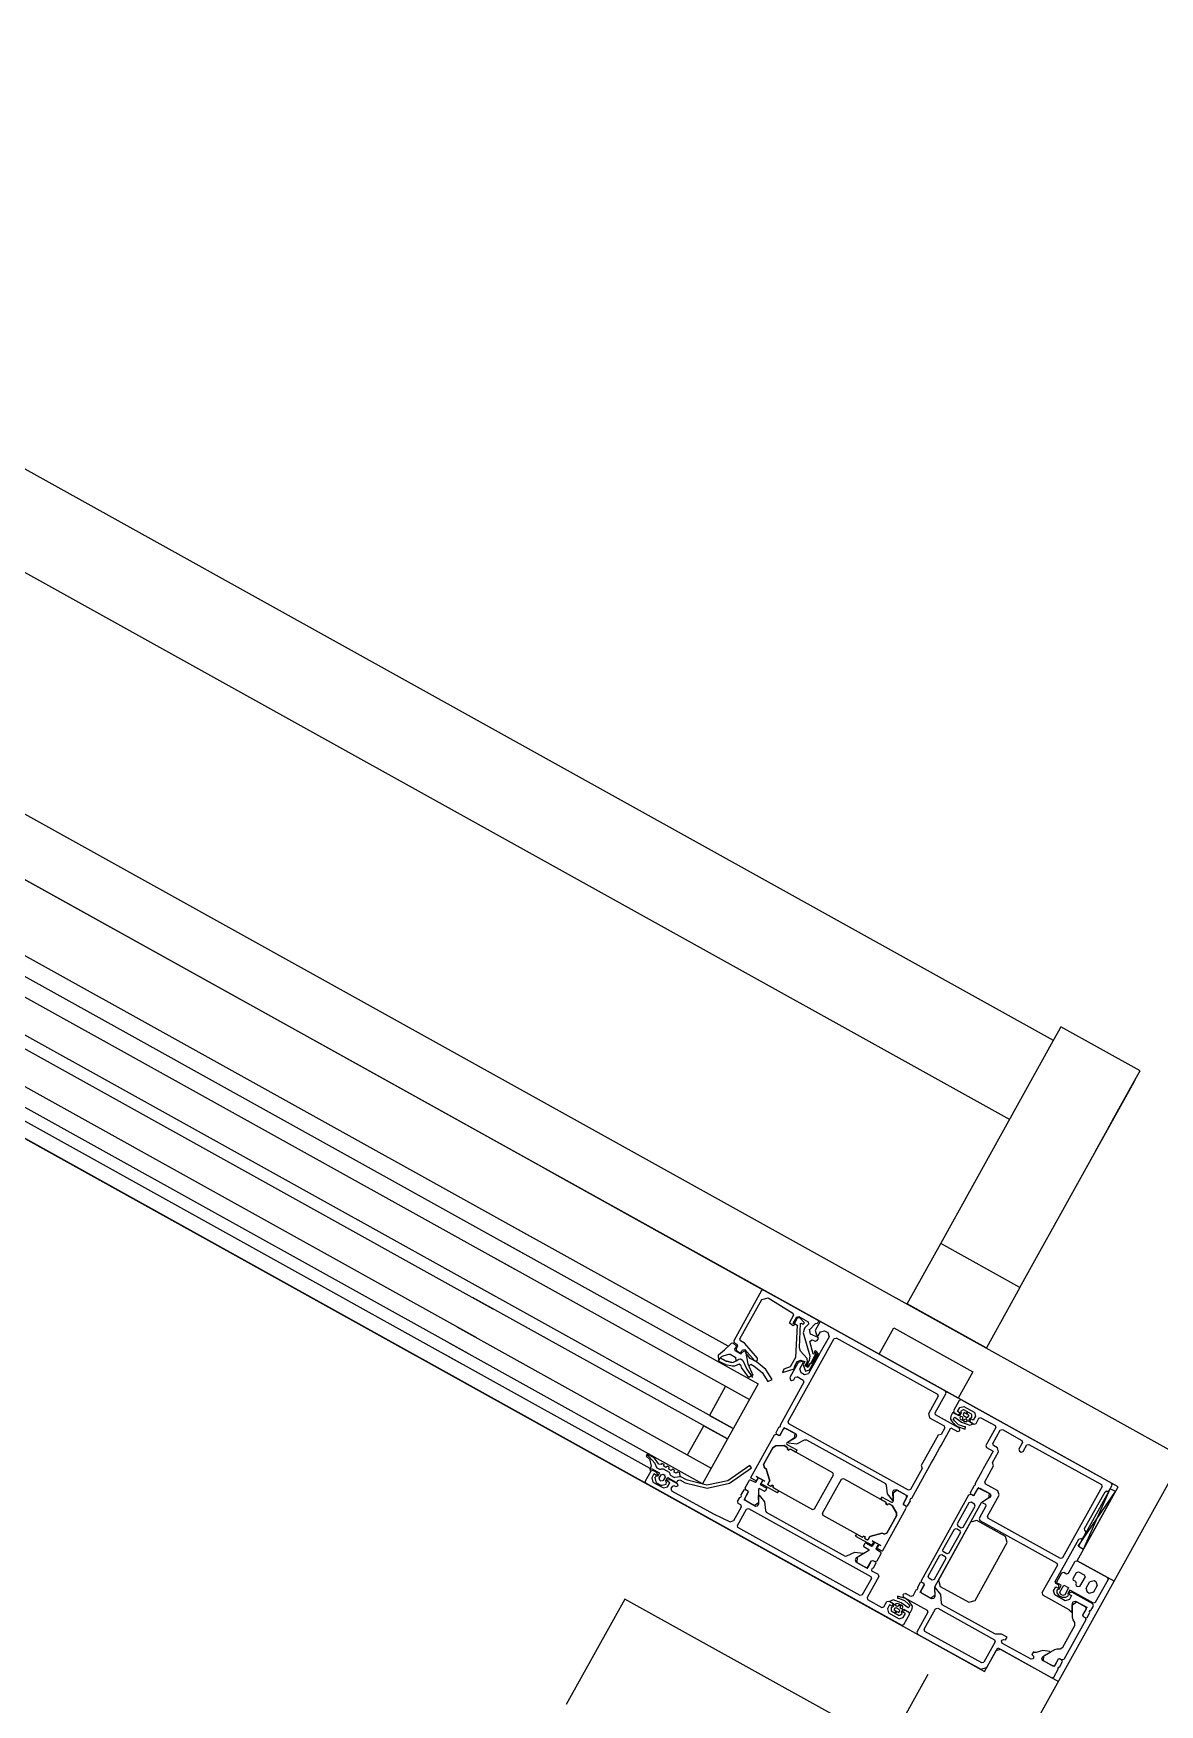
# Model space of a CAD drawing. Header units: metres. Extents: x 2.3 to 42.8, y 0.9 to 31.9.
# Drawn here: x 14.8622 to 15.0092, y 8.9551 to 9.1733 of the extents above; entities that cross this region are included whole.
import ezdxf

# ---------------------------------------------------------------- set-up
doc = ezdxf.new("R2010")
doc.units = ezdxf.units.M
doc.layers.add('ARREDI', color=9, linetype='Continuous')
doc.layers.add('PARETI_STRUTTURE', color=7, linetype='Continuous')

msp = doc.modelspace()

# ---------------------------------------------------------------- linework, layer by layer
at = {"layer": 'ARREDI'}
for points in [[(15.00383, 8.98348), (14.46269, 9.28394)], [(14.45146, 9.25641), (14.9864, 8.95938)], [(14.9954, 9.0418), (14.77405, 9.16471)], [(14.76832, 9.15438), (14.98967, 9.03147)], [(14.77725, 9.09938), (14.92733, 9.01605)], [(14.7761, 9.09732), (14.92618, 9.01398)], [(14.77495, 9.09524), (14.92503, 9.01191)], [(14.77208, 9.09008), (14.92216, 9.00674)], [(14.77285, 9.09146), (14.92293, 9.00812)], [(14.92007, 9.00297), (14.76999, 9.0863)], [(14.91892, 9.0009), (14.76884, 9.08424)], [(14.91816, 8.99953), (14.76808, 9.08286)], [(14.991, 9.00954), (14.98066, 9.01527), (14.99536, 9.04175), (14.9959, 9.04272), (14.99625, 9.04334), (14.99636, 9.04355)], [(14.99099, 9.00953), (15.00569, 9.03601), (15.00623, 9.03699), (15.00658, 9.0376), (15.00669, 9.03781), (14.99636, 9.04355)], [(15.00086, 9.02732), (15.00157, 9.0286), (15.00239, 9.03007), (15.00328, 9.03167), (15.00415, 9.03325), (15.00499, 9.03473), (15.00568, 9.03601), (15.00624, 9.03698)], [(14.97628, 9.00738), (14.98066, 9.01527)], [(14.99099, 9.00954), (14.98662, 9.00165)], [(14.98661, 9.00165), (14.97628, 9.00738)], [(14.97263, 9.00081), (14.97455, 9.00425)], [(14.97454, 9.00425), (14.98487, 8.99851), (14.98295, 8.99507)], [(14.98296, 8.99507), (14.97262, 9.00081)]]:
    msp.add_lwpolyline(points, dxfattribs=at)
at = {"layer": 'PARETI_STRUTTURE'}
for points in [[(10.97116, 11.23115), (15.49585, 8.71885), (17.29395, 11.95726), (21.46023, 9.64395)], [(14.95736, 9.00929), (14.96493, 9.00508), (14.75494, 9.12168)], [(14.95736, 9.00929), (14.76252, 9.11747)], [(14.94198, 8.98404), (14.76769, 9.08082), (14.75622, 9.0872)], [(14.92896, 9.02505), (14.95753, 9.00919), (14.95726, 9.00912)], [(14.9236, 9.01541), (14.95682, 8.99696), (14.94956, 8.98388), (14.91634, 9.00232)], [(14.95292, 9.00184), (14.92475, 9.01748)], [(14.92245, 9.01334), (14.95567, 8.9949)], [(14.95257, 8.99662), (14.95048, 8.99282), (14.95357, 8.99112), (14.92035, 9.00956)], [(14.95726, 9.00911), (14.95364, 9.00257)], [(14.96453, 9.00485), (14.96457, 9.00483), (14.96476, 9.00517), (14.95753, 9.00919)], [(14.9476, 8.98767), (14.9497, 8.99146), (14.9528, 8.98974), (14.91959, 9.00818)], [(14.95443, 9.0028), (14.95729, 9.00794)], [(14.95729, 9.00794), (14.95811, 9.00817)], [(14.95811, 9.00816), (14.96136, 9.00618)], [(14.96088, 9.00494), (14.96137, 9.00456)], [(14.96143, 9.00591), (14.96089, 9.00494)], [(14.96191, 9.00555), (14.96155, 9.00483), (14.96192, 9.00461), (14.96169, 9.0004), (14.961, 8.99916)], [(14.96136, 9.00617), (14.96143, 9.00591)], [(14.96137, 9.00457), (14.96162, 9.00472), (14.96141, 9.00483), (14.96187, 9.00565)], [(14.96187, 9.00565), (14.96213, 9.00574)], [(14.96222, 9.00558), (14.9619, 9.00556)], [(14.96214, 9.00573), (14.96335, 9.00505)], [(14.96289, 9.00489), (14.96222, 9.00559)], [(14.96222, 9.00167), (14.96233, 9.00483)], [(14.96233, 9.00483), (14.96247, 9.00488)], [(14.96246, 9.00488), (14.96267, 9.00467)], [(14.96267, 9.00467), (14.96289, 9.00489)], [(14.9634, 9.00475), (14.96284, 9.00418)], [(14.96335, 9.00506), (14.96339, 9.00475)], [(14.96355, 9.00405), (14.9643, 9.00482)], [(14.98128, 8.996), (14.96493, 9.00509), (14.96428, 9.00391), (14.96445, 9.00332), (14.96466, 9.00321), (14.96495, 9.00373)], [(14.96429, 9.00482), (14.96453, 9.00486)], [(14.98145, 8.99591), (14.96493, 9.00509)], [(14.91748, 9.00439), (14.9507, 8.98595)], [(14.95316, 9.00208), (14.95333, 9.00227)], [(14.95333, 9.00227), (14.9535, 9.00229)], [(14.9535, 9.00228), (14.95393, 9.00192)], [(14.95363, 9.00257), (14.9537, 9.00231)], [(14.95371, 9.00231), (14.95405, 9.00211)], [(14.95451, 9.00254), (14.95444, 9.0028)], [(14.95503, 9.00225), (14.95451, 9.00254)], [(14.95508, 9.0022), (14.95503, 9.00225)], [(14.96073, 8.99201), (14.96675, 9.00286)], [(14.9627, 9.00361), (14.96357, 9.00059)], [(14.96285, 9.00418), (14.96271, 9.00361)], [(14.96367, 9.00342), (14.96354, 9.00406)], [(14.96356, 9.00247), (14.96382, 9.00271)], [(14.96402, 9.00087), (14.96356, 9.00247)], [(14.96466, 9.00298), (14.96367, 9.00342)], [(14.96383, 9.00271), (14.96429, 9.0025)], [(14.96428, 9.0025), (14.96453, 9.00258)], [(14.96453, 9.00259), (14.96469, 9.00288)], [(14.96469, 9.00287), (14.96465, 9.00298)], [(14.96608, 9.00309), (14.96492, 9.00102)], [(14.96494, 9.00372), (14.96548, 9.00388)], [(14.96548, 9.00388), (14.96592, 9.00363)], [(14.96592, 9.00363), (14.96608, 9.00309)], [(14.96675, 9.00285), (14.96702, 9.00292)], [(14.96702, 9.00293), (14.98024, 8.9956)], [(14.94271, 8.98589), (14.91558, 9.00096)], [(14.95163, 9.00075), (14.95244, 9.00137), (14.95316, 9.00208)], [(14.95166, 8.99993), (14.95163, 9.00075)], [(14.95244, 8.99949), (14.95165, 8.99992), (14.95189, 9.00036), (14.95187, 9.00034), (14.95262, 8.99992), (14.95187, 9.00034)], [(14.95219, 9.00056), (14.95188, 9.00036)], [(14.95295, 9.00078), (14.95219, 9.00055)], [(14.95317, 9.00077), (14.95295, 9.00077)], [(14.95392, 9.00035), (14.95317, 9.00077)], [(14.95359, 8.99976), (14.95394, 8.99996), (14.95431, 9.00018)], [(14.95373, 9.00147), (14.95378, 9.00131)], [(14.95395, 9.00176), (14.95374, 9.00147)], [(14.95377, 9.0013), (14.95448, 9.00091)], [(14.95394, 8.99996), (14.95392, 9.00036)], [(14.95393, 9.00192), (14.95394, 9.00176)], [(14.95413, 9.00185), (14.95393, 9.0015)], [(14.95394, 9.0015), (14.954, 9.00124)], [(14.95401, 9.00124), (14.95436, 9.00104)], [(14.95405, 9.00211), (14.95412, 9.00185)], [(14.95431, 9.00017), (14.95452, 9.00019)], [(14.95436, 9.00104), (14.95462, 9.00111)], [(14.95448, 9.00091), (14.95462, 9.00092)], [(14.95452, 9.00019), (14.95474, 9.00006)], [(14.95461, 9.00092), (14.95497, 9.00124)], [(14.95462, 9.00112), (14.95476, 9.00138)], [(14.95474, 9.00006), (14.95481, 8.99999)], [(14.95477, 9.00138), (14.95509, 9.00141)], [(14.95498, 9.00124), (14.95517, 9.00117)], [(14.95673, 9.00031), (14.95509, 9.0022)], [(14.95509, 9.00141), (14.95637, 8.99994)], [(14.95517, 9.00118), (14.95548, 8.99956), (14.9561, 8.99806)], [(14.95577, 9.00026), (14.95518, 9.00105)], [(14.95659, 8.99981), (14.95577, 9.00027)], [(14.95669, 8.99997), (14.95674, 9.00009)], [(14.95675, 9.00008), (14.95672, 9.00031)], [(14.96192, 8.99985), (14.96237, 9.00004)], [(14.96236, 9.00121), (14.96222, 9.00166)], [(14.9632, 9.00025), (14.96236, 9.00122)], [(14.96236, 9.00004), (14.96292, 8.99985), (14.96268, 8.99943)], [(14.96324, 8.9998), (14.9632, 9.00025)], [(14.96474, 9.00068), (14.96341, 8.99828)], [(14.96357, 9.00059), (14.9635, 8.99999)], [(14.96352, 8.99875), (14.96468, 9.00085)], [(14.96375, 8.9997), (14.96437, 9.00084)], [(14.96454, 9.00092), (14.96386, 8.99968)], [(14.96412, 9.00082), (14.96402, 9.00088)], [(14.96433, 9.00089), (14.96412, 9.00082)], [(14.96437, 9.00125), (14.96413, 9.00118)], [(14.96414, 9.00118), (14.96418, 9.00103)], [(14.96418, 9.00103), (14.96442, 9.0011)], [(14.96437, 9.00084), (14.96433, 9.00089)], [(14.96468, 9.00085), (14.96436, 9.00125)], [(14.96442, 9.0011), (14.96454, 9.00092)], [(14.96493, 9.00103), (14.96474, 9.00068)], [(14.91462, 8.99924), (14.94216, 8.98395), (14.94208, 8.98421)], [(14.95166, 8.99993), (14.95166, 8.99993)], [(14.95257, 8.99945), (14.95245, 8.99949)], [(14.95345, 8.99925), (14.95257, 8.99944)], [(14.95263, 8.99992), (14.95273, 8.99988), (14.95263, 8.99992)], [(14.95336, 8.99975), (14.95274, 8.99989), (14.95336, 8.99975)], [(14.95336, 8.99975), (14.95359, 8.99976)], [(14.95372, 8.99927), (14.95344, 8.99925)], [(14.95432, 8.9995), (14.95372, 8.99926)], [(14.95459, 8.9993), (14.95432, 8.9995)], [(14.95464, 8.9991), (14.95459, 8.9993)], [(14.95558, 8.99779), (14.95464, 8.99909)], [(14.95481, 9), (14.95535, 8.99885), (14.95606, 8.99779)], [(14.95558, 8.99925), (14.95586, 8.99949)], [(14.9561, 8.99806), (14.95558, 8.99778)], [(14.95586, 8.99949), (14.95628, 8.99925)], [(14.95628, 8.99926), (14.95735, 8.99841), (14.95807, 8.99726)], [(14.95637, 8.99994), (14.95669, 8.99997)], [(14.95865, 8.9975), (14.95782, 8.99882), (14.95658, 8.99981)], [(14.95999, 8.99841), (14.96153, 8.9989)], [(14.96015, 8.99885), (14.95999, 8.99841)], [(14.961, 8.99917), (14.96016, 8.99885)], [(14.96204, 8.99971), (14.96095, 8.99775)], [(14.96153, 8.9989), (14.96156, 8.99905)], [(14.96156, 8.9992), (14.96192, 8.99984)], [(14.96156, 8.99905), (14.96156, 8.9992)], [(14.96165, 8.9978), (14.96192, 8.99787)], [(14.96192, 8.99788), (14.96271, 8.99744)], [(14.96257, 8.99986), (14.96203, 8.99971)], [(14.96227, 8.9989), (14.96274, 8.99977), (14.96257, 8.99986)], [(14.96242, 8.99837), (14.96227, 8.99891)], [(14.96287, 8.99812), (14.96242, 8.99837)], [(14.96268, 8.99943), (14.96299, 8.9986)], [(14.9634, 8.99827), (14.96286, 8.99812)], [(14.96297, 8.9993), (14.96324, 8.9998)], [(14.96335, 8.99909), (14.96297, 8.9993)], [(14.96298, 8.9986), (14.96352, 8.99875)], [(14.9635, 8.99999), (14.96308, 8.99924)], [(14.96309, 8.99925), (14.96325, 8.99915)], [(14.96326, 8.99915), (14.96345, 8.99951)], [(14.96357, 8.99949), (14.96334, 8.99908)], [(14.96346, 8.99951), (14.96365, 8.99964)], [(14.96374, 8.9996), (14.96357, 8.99949)], [(14.96365, 8.99964), (14.96375, 8.9997)], [(14.96386, 8.99968), (14.96374, 8.9996)], [(14.95807, 8.99726), (14.95865, 8.99751)], [(14.96279, 8.99717), (14.95968, 8.99156)], [(14.96095, 8.99775), (14.96102, 8.99748)], [(14.96102, 8.99748), (14.96119, 8.99738)], [(14.96119, 8.99738), (14.96146, 8.99745)], [(14.96146, 8.99746), (14.96166, 8.99781)], [(14.96271, 8.99744), (14.9628, 8.99718)], [(14.97992, 8.99315), (14.98136, 8.99574)], [(14.98136, 8.99574), (14.98127, 8.996)], [(14.98032, 8.99532), (14.97905, 8.99304)], [(14.98024, 8.99559), (14.98031, 8.99533)], [(14.98308, 8.99478), (14.98231, 8.9934)], [(14.98311, 8.99296), (14.9832, 8.99313), (14.98286, 8.99332), (14.98315, 8.99384)], [(14.98335, 8.99486), (14.98308, 8.99477)], [(14.98314, 8.99384), (14.98369, 8.994)], [(15.0033, 8.97117), (14.99848, 8.97385), (15.00382, 8.98349), (14.9832, 8.99493)], [(14.98359, 8.99354), (14.9833, 8.99338)], [(15.00297, 8.98396), (14.98334, 8.99485)], [(14.98367, 8.99354), (14.98358, 8.99354)], [(14.98468, 8.99298), (14.98367, 8.99355)], [(14.98368, 8.99399), (14.98505, 8.99323)], [(14.95969, 8.99143), (14.95961, 8.99128)], [(14.95967, 8.99156), (14.95969, 8.99142)], [(14.96081, 8.99174), (14.96074, 8.992)], [(14.97644, 8.98306), (14.96081, 8.99174)], [(14.97906, 8.99305), (14.97921, 8.99251)], [(14.97921, 8.99251), (14.9811, 8.99146)], [(14.98, 8.99289), (14.97993, 8.99315)], [(14.9831, 8.99117), (14.98, 8.99289)], [(14.9811, 8.99146), (14.98117, 8.9912)], [(14.98198, 8.99272), (14.98192, 8.9924)], [(14.98193, 8.99239), (14.98194, 8.99235), (14.98209, 8.99209), (14.9822, 8.99192), (14.98236, 8.99177), (14.9825, 8.99161), (14.98266, 8.99148), (14.98284, 8.99136)], [(14.9822, 8.99314), (14.98201, 8.99279), (14.98198, 8.99271)], [(14.98231, 8.99317), (14.9822, 8.99315)], [(14.98228, 8.99237), (14.98249, 8.99258)], [(14.98246, 8.99209), (14.98236, 8.99224), (14.98228, 8.99236)], [(14.98231, 8.9934), (14.9824, 8.99314)], [(14.98304, 8.99276), (14.98231, 8.99318)], [(14.98239, 8.99313), (14.98284, 8.99288)], [(14.98298, 8.9916), (14.98246, 8.99209)], [(14.98249, 8.99258), (14.98339, 8.99193), (14.98445, 8.99154)], [(14.98284, 8.99289), (14.9831, 8.99297)], [(14.98285, 8.99136), (14.98386, 8.99104)], [(14.98377, 8.99132), (14.98298, 8.9916)], [(14.98315, 8.9928), (14.98304, 8.99277)], [(14.98334, 8.99313), (14.98316, 8.9928)], [(14.98345, 8.99265), (14.98321, 8.99267), (14.98317, 8.99249)], [(14.98317, 8.99248), (14.98322, 8.99236)], [(14.98322, 8.99235), (14.9834, 8.99224), (14.98366, 8.9921), (14.98387, 8.992)], [(14.98329, 8.99338), (14.9833, 8.99324)], [(14.98331, 8.99324), (14.98333, 8.99312)], [(14.98356, 8.99254), (14.98345, 8.99265)], [(14.98389, 8.99235), (14.98357, 8.99215), (14.98355, 8.99253)], [(14.98373, 8.99319), (14.98359, 8.99296)], [(14.9836, 8.99295), (14.98364, 8.99278)], [(14.98364, 8.99279), (14.98406, 8.99255)], [(14.98435, 8.99285), (14.98373, 8.9932)], [(14.98388, 8.99131), (14.98377, 8.99132)], [(14.98386, 8.99103), (14.98388, 8.99131)], [(14.98387, 8.99201), (14.98408, 8.99204)], [(14.98404, 8.99232), (14.98389, 8.99235)], [(14.98407, 8.99204), (14.9841, 8.99206), (14.98418, 8.99213), (14.98404, 8.99233)], [(14.98406, 8.99256), (14.98422, 8.9926)], [(14.98422, 8.99261), (14.98436, 8.99284)], [(14.98433, 8.99214), (14.98451, 8.99248)], [(14.98435, 8.99204), (14.98433, 8.99215)], [(14.9849, 8.99174), (14.98436, 8.99204)], [(14.98445, 8.99154), (14.98445, 8.99154)], [(14.98446, 8.99154), (14.9849, 8.99174)], [(14.98448, 8.9922), (14.98455, 8.99193)], [(14.98521, 8.9927), (14.98492, 8.99218), (14.98458, 8.99238), (14.98449, 8.9922)], [(14.98451, 8.99247), (14.98462, 8.9925)], [(14.98456, 8.99193), (14.985, 8.99168)], [(14.98461, 8.9925), (14.98473, 8.99257)], [(14.98473, 8.99291), (14.98468, 8.99298)], [(14.98472, 8.99257), (14.98472, 8.99291)], [(14.98501, 8.99168), (14.98527, 8.99175)], [(14.98506, 8.99323), (14.98521, 8.99269)], [(14.98527, 8.99176), (14.98566, 8.99245)], [(14.98566, 8.99245), (14.98592, 8.99253)], [(14.98592, 8.99252), (14.98779, 8.9915)], [(14.98778, 8.99149), (14.98785, 8.99123)], [(14.9567, 8.98477), (14.95676, 8.98472), (14.95677, 8.98465), (14.95676, 8.9846), (14.95658, 8.98434), (14.95655, 8.98431), (14.95651, 8.98429), (14.95647, 8.98431), (14.95591, 8.98463), (14.95588, 8.98465), (14.95587, 8.98468), (14.95588, 8.98472), (14.95897, 8.99028)], [(14.95896, 8.99028), (14.95923, 8.99035)], [(14.95948, 8.99122), (14.95912, 8.99056)], [(14.95912, 8.99057), (14.95916, 8.9904)], [(14.95917, 8.99041), (14.9595, 8.99023)], [(14.95923, 8.99036), (14.95951, 8.99021)], [(14.9596, 8.99127), (14.95948, 8.99122)], [(14.95951, 8.99022), (14.95967, 8.99026)], [(14.95951, 8.99021), (14.95968, 8.99025)], [(14.95967, 8.99027), (14.9602, 8.99121), (14.96174, 8.99042)], [(14.95967, 8.99025), (14.96013, 8.99107)], [(14.96013, 8.99108), (14.96039, 8.99116)], [(14.96019, 8.99122), (14.96026, 8.99123)], [(14.9604, 8.99115), (14.96159, 8.99049)], [(14.96058, 8.98922), (14.96054, 8.98915)], [(14.96054, 8.98915), (14.96057, 8.98903)], [(14.96065, 8.98929), (14.96058, 8.98922)], [(14.96154, 8.98983), (14.96065, 8.98929)], [(14.96182, 8.99015), (14.96168, 8.98991), (14.96075, 8.98934)], [(14.96075, 8.98935), (14.96075, 8.98925)], [(14.96076, 8.98925), (14.96188, 8.98911), (14.96288, 8.98963)], [(14.9616, 8.99049), (14.96154, 8.98982)], [(14.96174, 8.99041), (14.96181, 8.99015)], [(14.96289, 8.98962), (14.96312, 8.98965)], [(14.96312, 8.98965), (14.97345, 8.98392)], [(14.98118, 8.9912), (14.98071, 8.99033), (14.98033, 8.99022), (14.97812, 8.98627), (14.97823, 8.98589), (14.97671, 8.98314)], [(14.98071, 8.98889), (14.98199, 8.9912), (14.98285, 8.99072)], [(14.98285, 8.99072), (14.98311, 8.9908)], [(14.98317, 8.9909), (14.98311, 8.99116)], [(14.98312, 8.9908), (14.98317, 8.99089)], [(14.98786, 8.99122), (14.98655, 8.98888)], [(14.98755, 8.98888), (14.98746, 8.98914)], [(14.98747, 8.98914), (14.98844, 8.99089)], [(14.98844, 8.9909), (14.98871, 8.99097)], [(14.98871, 8.99097), (14.99125, 8.98956)], [(14.99134, 8.98929), (14.99086, 8.98843)], [(14.99126, 8.98956), (14.99133, 8.9893)], [(14.94236, 8.98776), (14.94218, 8.98749)], [(14.94218, 8.9875), (14.94262, 8.98712)], [(14.94225, 8.98777), (14.94232, 8.98768)], [(14.94232, 8.98768), (14.9426, 8.98743)], [(14.94328, 8.98725), (14.94236, 8.98776)], [(14.9426, 8.98743), (14.94332, 8.98659)], [(14.94262, 8.98713), (14.94283, 8.9862)], [(14.94386, 8.98644), (14.94328, 8.98725)], [(14.95753, 8.9864), (14.95878, 8.98867), (14.95753, 8.9864)], [(14.96057, 8.98904), (14.96188, 8.98832)], [(14.96067, 8.98849), (14.96063, 8.98842), (14.96067, 8.98849)], [(14.96084, 8.9883), (14.96088, 8.98837), (14.96084, 8.9883)], [(14.96658, 8.98534), (14.96104, 8.98842), (14.96173, 8.98804)], [(14.96188, 8.98831), (14.96172, 8.98803)], [(14.97947, 8.98665), (14.97966, 8.987)], [(14.97966, 8.987), (14.98052, 8.98855)], [(14.98052, 8.98855), (14.98071, 8.98889)], [(14.98664, 8.98861), (14.9875, 8.98814), (14.98622, 8.98584)], [(14.98641, 8.98415), (14.98756, 8.98622), (14.98744, 8.98665), (14.98822, 8.98805)], [(14.98656, 8.98888), (14.98663, 8.98862)], [(14.98806, 8.98859), (14.98755, 8.98888)], [(14.98822, 8.98805), (14.98806, 8.9886)], [(14.99086, 8.98843), (14.99093, 8.98817)], [(14.99093, 8.98816), (14.99117, 8.98802)], [(14.99117, 8.98803), (14.99144, 8.98811)], [(14.99144, 8.98811), (14.99191, 8.98897)], [(14.99192, 8.98897), (14.99218, 8.98904)], [(14.99219, 8.98904), (15.00166, 8.98379)], [(14.94208, 8.98421), (14.94285, 8.98559)], [(14.94266, 8.98582), (14.94273, 8.98561)], [(14.94283, 8.9862), (14.94267, 8.98581)], [(14.94273, 8.98561), (14.94288, 8.98589), (14.94357, 8.9855)], [(14.94285, 8.98559), (14.94311, 8.98566)], [(14.94364, 8.98515), (14.94354, 8.98499), (14.94319, 8.98517), (14.94292, 8.98465)], [(14.94312, 8.98567), (14.94356, 8.98542)], [(14.94347, 8.98484), (14.9433, 8.9847)], [(14.94333, 8.98659), (14.94351, 8.98609)], [(14.9435, 8.98482), (14.94346, 8.98484)], [(14.94366, 8.98487), (14.9435, 8.98483)], [(14.94351, 8.98609), (14.9436, 8.98599)], [(14.94356, 8.98542), (14.94363, 8.98515)], [(14.94357, 8.98551), (14.94391, 8.98531)], [(14.9436, 8.98599), (14.94395, 8.98579)], [(14.94391, 8.98532), (14.94366, 8.98487)], [(14.94415, 8.9864), (14.94386, 8.98644)], [(14.94388, 8.98461), (14.94413, 8.98506)], [(14.94394, 8.98579), (14.94414, 8.98579)], [(14.94413, 8.98506), (14.94439, 8.98514)], [(14.94414, 8.9858), (14.94422, 8.98584)], [(14.94423, 8.98654), (14.94416, 8.9864)], [(14.94422, 8.98584), (14.94441, 8.98584)], [(14.94452, 8.98642), (14.94423, 8.98653)], [(14.9444, 8.98514), (14.94461, 8.98503)], [(14.94441, 8.98585), (14.94518, 8.98542)], [(14.94448, 8.98617), (14.94452, 8.98642)], [(14.94475, 8.98602), (14.94448, 8.98617)], [(14.9446, 8.98502), (14.94469, 8.98476)], [(14.94494, 8.98619), (14.94475, 8.98602)], [(14.94521, 8.98604), (14.94494, 8.98619)], [(14.94517, 8.98579), (14.94521, 8.98604)], [(14.94544, 8.98564), (14.94517, 8.98579)], [(14.94518, 8.98542), (14.94528, 8.98525)], [(14.94529, 8.98525), (14.94529, 8.98516)], [(14.94529, 8.98516), (14.94538, 8.98499)], [(14.94539, 8.98499), (14.9458, 8.98476)], [(14.94563, 8.98581), (14.94544, 8.98564)], [(14.9459, 8.98566), (14.94563, 8.98581)], [(14.94581, 8.98476), (14.94593, 8.98473)], [(14.94586, 8.9854), (14.9459, 8.98565)], [(14.94612, 8.98526), (14.94586, 8.98541)], [(14.94593, 8.98474), (14.94663, 8.98485)], [(14.94632, 8.98542), (14.94612, 8.98526)], [(14.94659, 8.98532), (14.94633, 8.98543)], [(14.94744, 8.9844), (14.94663, 8.98484), (14.94659, 8.98531)], [(14.95571, 8.98628), (14.95284, 8.98428)], [(14.95307, 8.98396), (14.95594, 8.98596)], [(14.95513, 8.98337), (14.95568, 8.98436), (14.95571, 8.9844), (14.95574, 8.9844), (14.95578, 8.9844), (14.95643, 8.98411), (14.95647, 8.98409), (14.95652, 8.98411), (14.95654, 8.98414), (14.95681, 8.98462), (14.95682, 8.98466), (14.95681, 8.98469), (14.95678, 8.98472), (14.95666, 8.98479), (14.95657, 8.98483)], [(14.95594, 8.98596), (14.95572, 8.98628)], [(14.95767, 8.98423), (14.95657, 8.98484)], [(14.95666, 8.98479), (14.95759, 8.98428)], [(14.95786, 8.98586), (14.95765, 8.98597), (14.95786, 8.98586)], [(14.96418, 8.98062), (14.96665, 8.98507)], [(14.96665, 8.98507), (14.96659, 8.98534)], [(14.97689, 8.982), (14.97947, 8.98666)], [(14.98603, 8.98549), (14.98516, 8.98393)], [(14.98622, 8.98583), (14.98602, 8.98548)], [(14.94199, 8.98404), (14.97572, 8.96531)], [(14.97555, 8.96541), (14.94216, 8.98395)], [(14.94291, 8.98465), (14.94307, 8.98411)], [(14.94307, 8.98412), (14.94444, 8.98336)], [(14.9433, 8.98471), (14.94345, 8.98415)], [(14.94346, 8.98415), (14.94355, 8.98404)], [(14.94355, 8.98403), (14.94412, 8.98371)], [(14.94396, 8.98435), (14.94389, 8.98461)], [(14.94416, 8.98423), (14.94396, 8.98434)], [(14.94411, 8.98372), (14.94427, 8.9837)], [(14.94443, 8.98431), (14.94417, 8.98422)], [(14.94426, 8.9837), (14.94482, 8.98385)], [(14.94468, 8.98475), (14.94443, 8.98431)], [(14.94444, 8.98336), (14.94499, 8.98351)], [(14.94476, 8.98426), (14.94501, 8.9847)], [(14.94481, 8.9841), (14.94477, 8.98426)], [(14.94484, 8.98408), (14.9448, 8.98409)], [(14.94482, 8.98386), (14.94485, 8.98408)], [(14.94498, 8.98351), (14.94527, 8.98402), (14.94492, 8.98422), (14.94502, 8.98438)], [(14.94501, 8.9847), (14.94536, 8.98451)], [(14.94502, 8.98439), (14.94528, 8.98446)], [(14.94528, 8.98446), (14.94624, 8.98392)], [(14.94536, 8.98451), (14.94608, 8.98411)], [(14.94558, 8.98354), (14.94543, 8.98326)], [(14.94543, 8.98326), (14.9455, 8.983)], [(14.9455, 8.98299), (14.95098, 8.97995), (14.95316, 8.97894)], [(14.94585, 8.98361), (14.94558, 8.98354)], [(14.94602, 8.98352), (14.94585, 8.98361)], [(14.94629, 8.98359), (14.94602, 8.98351)], [(14.94608, 8.98411), (14.94625, 8.98415)], [(14.94624, 8.98416), (14.94634, 8.98432)], [(14.94625, 8.98393), (14.94633, 8.98366)], [(14.94633, 8.98366), (14.94628, 8.98359)], [(14.94634, 8.98433), (14.9466, 8.98441)], [(14.9466, 8.98441), (14.94727, 8.98403)], [(14.94728, 8.98403), (14.95017, 8.98331), (14.95307, 8.98396)], [(14.95284, 8.98428), (14.95013, 8.98371), (14.94743, 8.98439)], [(14.95461, 8.98244), (14.95497, 8.98309)], [(14.95497, 8.98309), (14.95514, 8.98313)], [(14.95551, 8.98278), (14.95498, 8.98184), (14.95648, 8.98095)], [(14.95507, 8.98196), (14.95553, 8.98278)], [(14.9552, 8.98311), (14.95513, 8.98337)], [(14.95513, 8.98313), (14.95546, 8.98295)], [(14.95548, 8.98295), (14.9552, 8.9831)], [(14.95547, 8.98294), (14.95551, 8.98278)], [(14.95553, 8.98279), (14.95549, 8.98295)], [(14.95696, 8.98327), (14.95685, 8.9832)], [(14.95685, 8.9832), (14.95687, 8.98142)], [(14.95759, 8.98427), (14.95746, 8.98434), (14.95742, 8.98436), (14.95739, 8.98434), (14.95737, 8.98432), (14.95712, 8.98386), (14.9571, 8.98383), (14.95712, 8.98379), (14.95714, 8.98376), (14.95787, 8.98336), (14.95789, 8.98333), (14.95791, 8.98329), (14.95789, 8.98325), (14.95773, 8.98294), (14.9577, 8.98291), (14.95766, 8.9829), (14.95762, 8.98291), (14.95696, 8.98327)], [(14.95935, 8.98271), (14.95728, 8.98386), (14.95724, 8.98389), (14.95724, 8.98393), (14.95724, 8.98397), (14.95738, 8.98425), (14.95742, 8.98431), (14.95748, 8.98432), (14.95755, 8.98431), (14.95767, 8.98422)], [(14.95935, 8.98271), (14.95951, 8.98299), (14.95881, 8.98337), (14.95877, 8.98342), (14.95876, 8.98347), (14.95877, 8.98353), (14.95881, 8.9836), (14.95877, 8.98353), (14.95876, 8.98347), (14.95877, 8.98342), (14.95881, 8.98337), (14.96391, 8.98054)], [(14.96521, 8.98004), (14.96769, 8.9845)], [(14.96769, 8.9845), (14.96795, 8.98457)], [(14.96796, 8.98458), (14.9735, 8.98149), (14.9728, 8.98188)], [(14.97344, 8.98392), (14.97354, 8.98371)], [(14.97354, 8.98371), (14.97365, 8.98258), (14.97435, 8.98171)], [(14.97444, 8.98175), (14.97442, 8.98283), (14.97455, 8.98308)], [(14.97496, 8.98307), (14.97443, 8.98268)], [(14.97443, 8.98268), (14.97444, 8.98163)], [(14.97455, 8.98307), (14.97482, 8.98316)], [(14.97482, 8.98315), (14.97631, 8.98233), (14.97579, 8.98132)], [(14.97616, 8.9824), (14.97496, 8.98307)], [(14.97671, 8.98314), (14.97644, 8.98306)], [(14.98497, 8.98359), (14.9845, 8.98273)], [(14.9845, 8.98274), (14.98454, 8.98257)], [(14.9851, 8.98365), (14.98497, 8.98359)], [(14.98504, 8.98244), (14.98557, 8.98338), (14.98711, 8.98259)], [(14.98505, 8.98242), (14.98551, 8.98325)], [(14.98518, 8.98381), (14.9851, 8.98365)], [(14.98516, 8.98394), (14.98518, 8.9838)], [(14.98551, 8.98324), (14.98577, 8.98331)], [(14.98557, 8.98339), (14.98564, 8.9834)], [(14.98578, 8.98332), (14.98697, 8.98265)], [(14.98649, 8.98388), (14.98642, 8.98415)], [(14.98814, 8.98296), (14.98648, 8.98388)], [(14.98697, 8.98266), (14.98692, 8.98199)], [(14.98712, 8.98258), (14.98719, 8.98232)], [(14.98829, 8.98243), (14.98814, 8.98297)], [(15.00173, 8.98352), (14.99658, 8.97423)], [(14.99863, 8.97574), (15.00349, 8.98287)], [(14.99932, 8.97536), (15.00349, 8.98288), (15.0028, 8.98325), (14.99864, 8.97575), (14.99932, 8.97536), (15.0028, 8.98325)], [(14.99945, 8.97804), (15.00212, 8.98284)], [(15.00165, 8.98379), (15.00172, 8.98352)], [(15.00212, 8.98285), (15.00236, 8.98295)], [(15.00236, 8.98294), (15.00243, 8.98291)], [(15.00243, 8.98292), (15.00267, 8.98301)], [(15.00266, 8.98301), (15.00304, 8.98369)], [(15.00304, 8.98369), (15.00297, 8.98396)], [(14.95366, 8.97911), (14.95463, 8.98086)], [(14.9541, 8.97844), (14.95528, 8.98058)], [(14.95413, 8.98158), (14.95442, 8.98209)], [(14.95421, 8.98131), (14.95414, 8.98158)], [(14.95455, 8.98112), (14.95421, 8.98131)], [(14.95442, 8.9821), (14.95454, 8.98215)], [(14.95454, 8.98215), (14.95462, 8.9823)], [(14.95463, 8.98085), (14.95455, 8.98112)], [(14.95463, 8.98231), (14.95461, 8.98245)], [(14.95498, 8.98183), (14.955, 8.98176)], [(14.95515, 8.9817), (14.95508, 8.98196)], [(14.95634, 8.98103), (14.95515, 8.9817)], [(14.95529, 8.98058), (14.95555, 8.98065)], [(14.95555, 8.98065), (14.97153, 8.97178)], [(14.95688, 8.98142), (14.95635, 8.98104)], [(14.95648, 8.98095), (14.95675, 8.98102)], [(14.95675, 8.98102), (14.95689, 8.98126), (14.95686, 8.98236)], [(14.95687, 8.98235), (14.95695, 8.9824)], [(14.95695, 8.9824), (14.95766, 8.98152), (14.95776, 8.9804)], [(14.96391, 8.98054), (14.96418, 8.98061)], [(14.97269, 8.97589), (14.97262, 8.97591), (14.97256, 8.97589), (14.97252, 8.97585), (14.9724, 8.97556), (14.97238, 8.97552), (14.9724, 8.97547), (14.97242, 8.97545), (14.97298, 8.97514), (14.97302, 8.97513), (14.97306, 8.97514), (14.97309, 8.97517), (14.97617, 8.98072)], [(14.97296, 8.98216), (14.97281, 8.98188)], [(14.97427, 8.98143), (14.97296, 8.98215)], [(14.97351, 8.98127), (14.97355, 8.98134), (14.97351, 8.98127)], [(14.97375, 8.98122), (14.97371, 8.98116), (14.97375, 8.98122)], [(14.97438, 8.98146), (14.97427, 8.98143)], [(14.97435, 8.9817), (14.97444, 8.98174)], [(14.97442, 8.98154), (14.97438, 8.98147)], [(14.97444, 8.98163), (14.97442, 8.98154)], [(14.97578, 8.98131), (14.97623, 8.98214)], [(14.97582, 8.98115), (14.97578, 8.98132)], [(14.97579, 8.98132), (14.97583, 8.98115)], [(14.9761, 8.981), (14.97582, 8.98115)], [(14.97584, 8.98116), (14.97617, 8.98097)], [(14.97618, 8.98073), (14.97611, 8.98099)], [(14.97623, 8.98214), (14.97615, 8.9824)], [(14.97618, 8.98097), (14.97634, 8.98101)], [(14.9763, 8.98233), (14.97631, 8.98226)], [(14.97634, 8.98101), (14.9767, 8.98167)], [(14.97668, 8.98179), (14.97676, 8.98195)], [(14.97669, 8.98166), (14.97668, 8.9818)], [(14.97676, 8.98195), (14.97689, 8.98201)], [(14.97814, 8.97127), (14.98434, 8.98245)], [(14.98596, 8.98139), (14.97989, 8.97046)], [(14.98435, 8.98142), (14.98282, 8.97867)], [(14.98361, 8.97822), (14.98514, 8.98097)], [(14.98435, 8.98245), (14.98461, 8.98252)], [(14.98462, 8.98149), (14.98435, 8.98142)], [(14.98455, 8.98258), (14.98488, 8.9824)], [(14.98461, 8.98253), (14.98489, 8.98237)], [(14.98506, 8.98125), (14.98462, 8.9815)], [(14.98488, 8.98239), (14.98505, 8.98243)], [(14.98489, 8.98237), (14.98506, 8.98241)], [(14.98514, 8.98098), (14.98506, 8.98124)], [(14.98657, 8.98095), (14.98569, 8.97937)], [(14.98603, 8.98146), (14.98596, 8.98139)], [(14.98692, 8.982), (14.98603, 8.98145)], [(14.98719, 8.98232), (14.98705, 8.98208), (14.98612, 8.98151)], [(14.98612, 8.98151), (14.98612, 8.98143)], [(14.98612, 8.98142), (14.9865, 8.98121)], [(14.98649, 8.98122), (14.98656, 8.98095)], [(14.98676, 8.97967), (14.98829, 8.98242)], [(14.95315, 8.97894), (14.95366, 8.97911)], [(14.95418, 8.97817), (14.95411, 8.97844)], [(14.95776, 8.98039), (14.95786, 8.98019)], [(14.95786, 8.98018), (14.96819, 8.97445)], [(14.96529, 8.97977), (14.96521, 8.98004)], [(14.96954, 8.97705), (14.9697, 8.97733), (14.97039, 8.97694), (14.97045, 8.97693), (14.9705, 8.97695), (14.97054, 8.977), (14.97058, 8.97706), (14.97054, 8.977), (14.9705, 8.97695), (14.97045, 8.97693), (14.97039, 8.97694), (14.96529, 8.97977)], [(14.97364, 8.97746), (14.97489, 8.97972), (14.97364, 8.97746)], [(14.98456, 8.97887), (14.98035, 8.9713)], [(14.98282, 8.97866), (14.98289, 8.9784)], [(14.98289, 8.9784), (14.98334, 8.97815)], [(14.98334, 8.97815), (14.98361, 8.97822)], [(14.98536, 8.9791), (14.98456, 8.97886)], [(14.98911, 8.97702), (14.98536, 8.9791)], [(14.98569, 8.97937), (14.98577, 8.9791)], [(14.98577, 8.9791), (14.99582, 8.97352)], [(14.98684, 8.97941), (14.98676, 8.97967)], [(14.9963, 8.97415), (14.98683, 8.9794)], [(14.97015, 8.96931), (14.95418, 8.97818)], [(14.96954, 8.97705), (14.97161, 8.9759), (14.97165, 8.97589), (14.9717, 8.9759), (14.97172, 8.97593), (14.9719, 8.97619), (14.97192, 8.97625), (14.9719, 8.97632), (14.97185, 8.97636), (14.97172, 8.97643)], [(14.9718, 8.97638), (14.97193, 8.97631), (14.97195, 8.97629), (14.97197, 8.97624), (14.97195, 8.9762), (14.9717, 8.97576), (14.97168, 8.97573), (14.97164, 8.97572), (14.97159, 8.97573), (14.97087, 8.97613), (14.97084, 8.97615), (14.9708, 8.97613), (14.97077, 8.97611), (14.97059, 8.97579), (14.97059, 8.97576), (14.97059, 8.97572), (14.97062, 8.97569), (14.97129, 8.97533)], [(14.97172, 8.97643), (14.97282, 8.97582)], [(14.97274, 8.97586), (14.9718, 8.97638)], [(14.97301, 8.97745), (14.97321, 8.97734), (14.97301, 8.97745)], [(14.98093, 8.97526), (14.98244, 8.97798)], [(14.98323, 8.97754), (14.98172, 8.97481)], [(14.98244, 8.97797), (14.9827, 8.97806)], [(14.98271, 8.97805), (14.98315, 8.9778)], [(14.98315, 8.9778), (14.98322, 8.97754)], [(14.98514, 8.96864), (14.98935, 8.97621)], [(14.98934, 8.97621), (14.98911, 8.97702)], [(14.99562, 8.97114), (14.99868, 8.97665)], [(14.99868, 8.97665), (14.99892, 8.97675)], [(14.99892, 8.97674), (14.99899, 8.97672)], [(14.99899, 8.97672), (14.99923, 8.97682)], [(14.99922, 8.97681), (14.9996, 8.97749)], [(14.9995, 8.97779), (14.99946, 8.97804)], [(14.99956, 8.97774), (14.9995, 8.9778)], [(14.9996, 8.97749), (14.99956, 8.97774)], [(14.96819, 8.97445), (14.96842, 8.97448)], [(14.96842, 8.97448), (14.96943, 8.97498), (14.97054, 8.97485)], [(14.97055, 8.97475), (14.96962, 8.9742), (14.96949, 8.97395)], [(14.96949, 8.97395), (14.96956, 8.97369)], [(14.96976, 8.97427), (14.9697, 8.9736)], [(14.97128, 8.97518), (14.96976, 8.97427)], [(14.97055, 8.97485), (14.97055, 8.97475)], [(14.97117, 8.97302), (14.97163, 8.97385)], [(14.97128, 8.97532), (14.97128, 8.97518)], [(14.97163, 8.97385), (14.9718, 8.97389)], [(14.97164, 8.97383), (14.9718, 8.97387)], [(14.97179, 8.97389), (14.97207, 8.97374)], [(14.9718, 8.97388), (14.97213, 8.9737)], [(14.97234, 8.97381), (14.97289, 8.9748), (14.97289, 8.97484), (14.97289, 8.97488), (14.97285, 8.97491), (14.97227, 8.97531), (14.97224, 8.97534), (14.97223, 8.97538), (14.97224, 8.97543), (14.97251, 8.9759), (14.97253, 8.97593), (14.97257, 8.97594), (14.97262, 8.97593), (14.97274, 8.97587), (14.97281, 8.97581)], [(14.97902, 8.97181), (14.98054, 8.97456)], [(14.98134, 8.97413), (14.97981, 8.97138)], [(14.98055, 8.97457), (14.98081, 8.97465)], [(14.98081, 8.97464), (14.98126, 8.97439)], [(14.981, 8.97499), (14.98093, 8.97525)], [(14.98145, 8.97474), (14.98101, 8.97499)], [(14.98126, 8.9744), (14.98134, 8.97413)], [(14.98172, 8.97482), (14.98145, 8.97475)], [(14.99657, 8.97423), (14.99631, 8.97414)], [(14.96956, 8.97369), (14.97105, 8.97287), (14.97163, 8.97384)], [(14.96971, 8.97361), (14.9709, 8.97294)], [(14.9709, 8.97295), (14.97117, 8.97301)], [(14.97257, 8.97179), (14.97104, 8.96904)], [(14.97105, 8.97286), (14.97112, 8.97288)], [(14.97153, 8.97178), (14.97161, 8.97152)], [(14.97161, 8.97267), (14.97163, 8.97253)], [(14.9717, 8.97283), (14.97162, 8.97267)], [(14.97163, 8.97254), (14.97249, 8.97207)], [(14.97182, 8.97288), (14.9717, 8.97283)], [(14.97218, 8.97353), (14.97182, 8.97288)], [(14.97207, 8.97374), (14.97234, 8.97381)], [(14.97213, 8.97369), (14.97218, 8.97352)], [(14.97249, 8.97206), (14.97256, 8.9718)], [(14.97909, 8.97155), (14.97902, 8.97181)], [(14.9959, 8.97325), (14.99388, 8.96964)], [(14.99582, 8.97352), (14.9959, 8.97326)], [(14.99582, 8.97109), (14.99647, 8.97227)], [(14.99648, 8.97227), (14.99674, 8.97233)], [(14.99674, 8.97233), (14.99711, 8.97213)], [(14.99711, 8.97212), (14.99735, 8.97223)], [(14.99736, 8.97223), (14.99822, 8.97379)], [(14.99795, 8.97152), (14.9984, 8.97231)], [(14.99822, 8.97378), (14.99848, 8.97384)], [(14.99839, 8.97232), (14.99864, 8.9724)], [(14.99848, 8.97384), (15.00243, 8.97165)], [(14.99865, 8.9724), (14.99941, 8.97198)], [(14.99951, 8.97174), (14.9988, 8.97047)], [(14.9994, 8.97198), (14.99951, 8.97174)], [(14.9716, 8.97152), (14.97042, 8.96938)], [(14.97605, 8.96954), (14.97578, 8.96947)], [(14.97674, 8.96916), (14.97604, 8.96955)], [(14.97742, 8.97), (14.97701, 8.96923)], [(14.97754, 8.97005), (14.97742, 8.97)], [(14.97763, 8.97021), (14.97755, 8.97006)], [(14.97797, 8.97099), (14.97761, 8.97034)], [(14.97762, 8.97034), (14.97763, 8.9702)], [(14.97814, 8.97103), (14.97797, 8.97099)], [(14.97949, 8.96885), (14.97799, 8.96974), (14.97852, 8.97068)], [(14.97801, 8.96967), (14.97799, 8.96974)], [(14.97808, 8.96986), (14.97854, 8.9707)], [(14.97815, 8.9696), (14.97809, 8.96986)], [(14.97821, 8.971), (14.97813, 8.97127)], [(14.97847, 8.97085), (14.97814, 8.97103)], [(14.97935, 8.96893), (14.97816, 8.9696)], [(14.97849, 8.97085), (14.97821, 8.971)], [(14.97852, 8.97069), (14.97848, 8.97085)], [(14.97854, 8.97069), (14.9785, 8.97085)], [(14.97954, 8.9713), (14.9791, 8.97155)], [(14.97981, 8.97137), (14.97954, 8.9713)], [(14.97987, 8.97025), (14.97989, 8.96917), (14.97976, 8.96892)], [(14.97989, 8.97046), (14.97986, 8.97036)], [(14.97987, 8.97036), (14.97988, 8.96932)], [(14.97996, 8.9703), (14.97988, 8.97026)], [(14.98077, 8.9683), (14.98066, 8.96942), (14.97996, 8.9703)], [(14.98035, 8.9713), (14.98059, 8.97049)], [(14.98058, 8.97049), (14.98433, 8.96841)], [(14.99389, 8.96964), (14.99397, 8.96937)], [(14.9954, 8.96992), (14.99569, 8.97044), (14.99602, 8.97024), (14.99612, 8.97042)], [(14.99555, 8.96939), (14.9954, 8.96993)], [(14.9957, 8.97088), (14.99562, 8.97114)], [(14.99605, 8.97069), (14.9957, 8.97088)], [(14.99586, 8.97093), (14.99582, 8.97109)], [(14.99614, 8.97077), (14.99586, 8.97092)], [(14.99586, 8.97003), (14.99603, 8.97014)], [(14.99586, 8.96966), (14.99586, 8.97003)], [(14.99607, 8.96933), (14.99586, 8.96966)], [(14.99602, 8.97014), (14.99618, 8.97019)], [(14.99613, 8.97042), (14.99606, 8.97068)], [(14.99641, 8.9706), (14.99614, 8.97077)], [(14.99618, 8.97019), (14.99641, 8.9706)], [(14.99624, 8.96973), (14.99675, 8.97066)], [(14.99631, 8.96946), (14.99624, 8.96973)], [(14.99675, 8.97066), (14.99738, 8.97031)], [(14.99737, 8.97031), (14.99686, 8.96938)], [(14.99751, 8.96999), (14.99727, 8.96956)], [(14.99727, 8.96957), (14.9973, 8.96941)], [(14.9975, 8.96966), (14.9974, 8.96949), (14.99775, 8.9693), (14.99746, 8.96878)], [(14.99779, 8.96986), (14.99751, 8.97)], [(14.99777, 8.96973), (14.99751, 8.96965)], [(15.00052, 8.9682), (14.99777, 8.96973)], [(15.00061, 8.96829), (14.99779, 8.96986)], [(14.99801, 8.97126), (14.99796, 8.97153)], [(14.99829, 8.97111), (14.99801, 8.97126)], [(14.9984, 8.97087), (14.99829, 8.9711)], [(14.99834, 8.97076), (14.9984, 8.97086)], [(14.9984, 8.97051), (14.99835, 8.97077)], [(14.99855, 8.97043), (14.99841, 8.97051)], [(14.99881, 8.97047), (14.99854, 8.97042)], [(14.99968, 8.97025), (15.00015, 8.97111)], [(14.99983, 8.96971), (14.99968, 8.97026)], [(15.00007, 8.96958), (14.99984, 8.96972)], [(15.00061, 8.96973), (15.00007, 8.96958)], [(15.00016, 8.97111), (15.0007, 8.97126)], [(15.00109, 8.9706), (15.00061, 8.96973)], [(15.00069, 8.97126), (15.00093, 8.97112)], [(15.00252, 8.97139), (15.00085, 8.96839)], [(15.00093, 8.97113), (15.00108, 8.97059)], [(15.00244, 8.97164), (15.00252, 8.97139)], [(14.93939, 8.96882), (14.93175, 8.95506)], [(14.97382, 8.94971), (14.93939, 8.96882)], [(14.97042, 8.96938), (14.97015, 8.9693)], [(14.97104, 8.96904), (14.97111, 8.96878)], [(14.97111, 8.96877), (14.97298, 8.96774)], [(14.97297, 8.96774), (14.97324, 8.96781)], [(14.97324, 8.96782), (14.97362, 8.96851)], [(14.97362, 8.9685), (14.97389, 8.96857)], [(14.97441, 8.96807), (14.97432, 8.9679), (14.97397, 8.96808), (14.97369, 8.96757)], [(14.97369, 8.96757), (14.97384, 8.96703)], [(14.97389, 8.96858), (14.97433, 8.96833)], [(14.97444, 8.96872), (14.974, 8.96853)], [(14.974, 8.96853), (14.97454, 8.96822)], [(14.97428, 8.96776), (14.97417, 8.96769)], [(14.97417, 8.96736), (14.97421, 8.96729)], [(14.97418, 8.96769), (14.97418, 8.96736)], [(14.97439, 8.96779), (14.97428, 8.96776)], [(14.97434, 8.96833), (14.97441, 8.96807)], [(14.97457, 8.96812), (14.97439, 8.96779)], [(14.97444, 8.96872), (14.97444, 8.96872)], [(14.97641, 8.96768), (14.9755, 8.96834), (14.97445, 8.96872)], [(14.97454, 8.96823), (14.97457, 8.96812)], [(14.97468, 8.96765), (14.97454, 8.96742)], [(14.97455, 8.96741), (14.97517, 8.96707)], [(14.97484, 8.9677), (14.97467, 8.96766)], [(14.97483, 8.96823), (14.9748, 8.9682), (14.97472, 8.96813), (14.97486, 8.96793)], [(14.97503, 8.96826), (14.97482, 8.96823)], [(14.97525, 8.96747), (14.97484, 8.96771)], [(14.97485, 8.96794), (14.97501, 8.96791)], [(14.97501, 8.96791), (14.97535, 8.96812), (14.97535, 8.96773)], [(14.97503, 8.96923), (14.97502, 8.96895)], [(14.97502, 8.96895), (14.97513, 8.96894)], [(14.97605, 8.9689), (14.97503, 8.96922)], [(14.97568, 8.96791), (14.9755, 8.96802), (14.97524, 8.96816), (14.97503, 8.96826)], [(14.97513, 8.96894), (14.97592, 8.96867)], [(14.97517, 8.96707), (14.9753, 8.96731)], [(14.9753, 8.96731), (14.97526, 8.96748)], [(14.97534, 8.96773), (14.97545, 8.96761)], [(14.97545, 8.96761), (14.97569, 8.9676), (14.97573, 8.96778)], [(14.97556, 8.96713), (14.97574, 8.96747)], [(14.97573, 8.96778), (14.97568, 8.96791)], [(14.97578, 8.96947), (14.97572, 8.96937)], [(14.97572, 8.96936), (14.97581, 8.9691)], [(14.97575, 8.96747), (14.97586, 8.9675)], [(14.97579, 8.9673), (14.97606, 8.96738)], [(14.9758, 8.9691), (14.9789, 8.96738)], [(14.97585, 8.9675), (14.97659, 8.96708)], [(14.97591, 8.96866), (14.97644, 8.96818)], [(14.97697, 8.96787), (14.97696, 8.96791), (14.9768, 8.96818), (14.97669, 8.96834), (14.97654, 8.9685), (14.9764, 8.96865), (14.97623, 8.96879), (14.97605, 8.9689)], [(14.97606, 8.96738), (14.97651, 8.96713)], [(14.97661, 8.9679), (14.97641, 8.96769)], [(14.97644, 8.96818), (14.97654, 8.96802), (14.97662, 8.9679)], [(14.9767, 8.96712), (14.97689, 8.96747), (14.97692, 8.96755)], [(14.97701, 8.96924), (14.97674, 8.96916)], [(14.97692, 8.96754), (14.97697, 8.96786)], [(14.97851, 8.96489), (14.97999, 8.96757)], [(14.9789, 8.96738), (14.97898, 8.96711)], [(14.97989, 8.96932), (14.97936, 8.96894)], [(14.97976, 8.96893), (14.97949, 8.96886)], [(14.98, 8.96758), (14.98026, 8.96765)], [(14.98027, 8.96765), (14.9877, 8.96353)], [(14.98087, 8.96808), (14.98077, 8.96829)], [(14.98771, 8.96429), (14.98086, 8.96809)], [(14.98434, 8.96841), (14.98514, 8.96865)], [(14.99396, 8.96937), (14.99739, 8.96747)], [(14.99693, 8.96862), (14.99555, 8.96939)], [(14.99658, 8.96904), (14.99606, 8.96932)], [(14.99659, 8.96931), (14.99631, 8.96946)], [(14.99697, 8.96905), (14.99658, 8.96905)], [(14.99686, 8.96939), (14.99659, 8.96932)], [(14.99746, 8.96878), (14.99692, 8.96862)], [(14.99728, 8.96923), (14.99697, 8.96905)], [(14.9973, 8.96942), (14.99727, 8.96924)], [(14.99739, 8.96746), (14.99745, 8.96742)], [(14.99744, 8.96742), (14.99779, 8.96712)], [(14.99788, 8.96644), (14.99785, 8.96809)], [(14.99787, 8.96717), (14.99786, 8.96825), (14.99798, 8.9685)], [(14.99786, 8.96809), (14.99838, 8.96848)], [(14.99799, 8.9685), (14.99825, 8.96857)], [(14.99825, 8.96858), (14.99974, 8.96776), (14.99923, 8.96674)], [(14.99839, 8.96848), (14.99958, 8.96782)], [(14.99966, 8.96755), (14.9992, 8.96673)], [(14.99959, 8.96782), (14.99965, 8.96756)], [(14.99973, 8.96775), (14.99975, 8.96769)], [(15.00011, 8.96721), (15.00019, 8.96736)], [(15.00019, 8.96736), (15.00032, 8.96742)], [(15.00031, 8.96742), (15.00061, 8.96793)], [(15.0006, 8.96794), (15.00053, 8.9682)], [(15.00085, 8.9684), (15.00062, 8.96829)], [(14.97384, 8.96703), (14.97522, 8.96627)], [(14.97421, 8.96728), (14.97523, 8.96671)], [(14.97522, 8.96627), (14.97576, 8.96642)], [(14.97523, 8.96672), (14.97531, 8.96672)], [(14.97531, 8.96672), (14.9756, 8.96689)], [(14.97582, 8.96548), (14.97555, 8.9654)], [(14.97559, 8.96703), (14.97556, 8.96714)], [(14.97561, 8.96688), (14.97559, 8.96702)], [(14.97575, 8.96642), (14.97605, 8.96693), (14.9757, 8.96713), (14.9758, 8.9673)], [(14.97658, 8.96686), (14.97582, 8.96549)], [(14.97651, 8.96713), (14.97659, 8.96686)], [(14.97659, 8.96709), (14.9767, 8.96712)], [(14.97897, 8.96711), (14.97754, 8.96453)], [(14.99661, 8.96254), (14.9982, 8.96539)], [(14.9996, 8.96614), (14.99672, 8.96095)], [(14.99779, 8.96713), (14.99787, 8.96717)], [(14.99798, 8.96613), (14.99788, 8.96643)], [(14.99819, 8.96579), (14.99798, 8.96612)], [(14.9982, 8.96539), (14.99818, 8.96579)], [(14.9992, 8.96673), (14.99924, 8.96656)], [(14.99922, 8.96674), (14.99927, 8.96657)], [(14.99925, 8.96657), (14.99953, 8.96641)], [(14.99927, 8.96658), (14.9996, 8.9664)], [(14.99953, 8.96641), (14.9996, 8.96615)], [(14.99961, 8.96639), (14.99977, 8.96643)], [(14.99977, 8.96644), (15.00012, 8.96708)], [(15.00012, 8.96708), (15.00011, 8.96721)], [(14.97744, 8.96436), (14.98639, 8.95938)], [(14.97754, 8.96453), (14.97761, 8.96426)], [(14.97762, 8.96426), (14.98588, 8.95968)], [(14.97858, 8.96462), (14.97851, 8.96489)], [(14.98602, 8.96049), (14.97859, 8.96462)], [(14.98778, 8.96326), (14.98629, 8.96058)], [(14.9877, 8.96352), (14.98779, 8.96326)], [(14.9878, 8.96426), (14.98771, 8.96429)], [(14.98859, 8.96423), (14.98779, 8.96427)], [(14.98867, 8.9642), (14.98859, 8.96423)], [(14.98859, 8.96334), (14.98865, 8.96346)], [(14.98867, 8.96308), (14.9886, 8.96334)], [(14.98866, 8.96346), (14.98886, 8.96355)], [(14.99246, 8.96097), (14.98866, 8.96307)], [(14.98932, 8.96384), (14.98867, 8.9642)], [(14.98886, 8.96356), (14.98913, 8.9635)], [(14.98913, 8.9635), (14.98932, 8.96384)], [(14.9864, 8.95939), (14.98812, 8.96248), (14.99603, 8.95808)], [(14.98668, 8.9599), (14.98792, 8.96214)], [(14.98792, 8.96214), (14.98847, 8.96229)], [(14.98846, 8.96229), (14.99517, 8.95857)], [(14.99272, 8.96105), (14.99246, 8.96097)], [(14.99276, 8.96193), (14.99257, 8.96158)], [(14.99257, 8.96159), (14.99276, 8.96139)], [(14.99279, 8.96116), (14.99273, 8.96105)], [(14.99291, 8.96185), (14.99276, 8.96193)], [(14.99276, 8.96139), (14.99279, 8.96117)], [(14.99311, 8.96185), (14.99292, 8.96185)], [(14.99493, 8.96199), (14.994, 8.96214), (14.99311, 8.96185)], [(14.99387, 8.96109), (14.99401, 8.96133), (14.99494, 8.9619)], [(14.99395, 8.96082), (14.99388, 8.96109)], [(14.99602, 8.96097), (14.99549, 8.96002), (14.99395, 8.96082)], [(14.99409, 8.96075), (14.99415, 8.96141)], [(14.99414, 8.96141), (14.99556, 8.96225)], [(14.99494, 8.96189), (14.99494, 8.96199)], [(14.99556, 8.96226), (14.99588, 8.96234)], [(14.99601, 8.96098), (14.99556, 8.96016)], [(14.99587, 8.96234), (14.99628, 8.96234)], [(14.99618, 8.96103), (14.99601, 8.96099)], [(14.99618, 8.96101), (14.99601, 8.96097)], [(14.99645, 8.96088), (14.99618, 8.96103)], [(14.99652, 8.96083), (14.99618, 8.96101)], [(14.99627, 8.96234), (14.99662, 8.96255)], [(14.99672, 8.96095), (14.99646, 8.96088)], [(14.99656, 8.96067), (14.99652, 8.96083)], [(14.97898, 8.959), (14.83352, 8.69704)], [(14.98588, 8.95967), (14.98668, 8.95991)], [(14.98629, 8.96057), (14.98602, 8.9605)], [(14.99529, 8.96008), (14.99409, 8.96075)], [(14.99517, 8.95857), (14.99544, 8.95864)], [(14.99556, 8.96016), (14.99529, 8.96009)], [(14.99549, 8.96002), (14.99542, 8.96)], [(14.99544, 8.95864), (14.99601, 8.95967)], [(14.996, 8.95981), (14.99608, 8.95996)], [(14.99601, 8.95968), (14.996, 8.95981)], [(14.99608, 8.95996), (14.99621, 8.96002)], [(14.9962, 8.96002), (14.99656, 8.96067)]]:
    msp.add_lwpolyline(points, dxfattribs=at)
for points in [[(15.04669, 9.00877), (15.02948, 9.01833), (14.98169, 8.93227), (14.99891, 8.92272)], [(14.98409, 8.9932), (14.98405, 8.99318), (14.98402, 8.99315), (14.98401, 8.99311), (14.98402, 8.99307), (14.98405, 8.99304), (14.98409, 8.99304), (14.98414, 8.99306), (14.98416, 8.99308), (14.98418, 8.99311), (14.98416, 8.99315), (14.98414, 8.99318)], [(14.95879, 8.98865), (14.95912, 8.98886)], [(14.95912, 8.98886), (14.96021, 8.98888), (14.96062, 8.98864), (14.96021, 8.98888)], [(14.96063, 8.98865), (14.96067, 8.98849)], [(14.96063, 8.98841), (14.96084, 8.9883)], [(14.96087, 8.98838), (14.96104, 8.98842)], [(14.95765, 8.98597), (14.95753, 8.9864)], [(14.95832, 8.98425), (14.95786, 8.98586)], [(14.9586, 8.98371), (14.95856, 8.98364), (14.95852, 8.9836), (14.95846, 8.98359), (14.95841, 8.9836), (14.95813, 8.98375), (14.9581, 8.98378), (14.95809, 8.98382), (14.9581, 8.98385), (14.95831, 8.98425), (14.9581, 8.98385), (14.95809, 8.98382), (14.9581, 8.98378), (14.95813, 8.98375), (14.95841, 8.9836), (14.95846, 8.98359), (14.95852, 8.9836), (14.95856, 8.98364)], [(14.95881, 8.9836), (14.9586, 8.98371)], [(14.97354, 8.98133), (14.9735, 8.9815)], [(14.97371, 8.98116), (14.97351, 8.98127)], [(14.97392, 8.98127), (14.97375, 8.98122)], [(14.97489, 8.98011), (14.97433, 8.98104), (14.97392, 8.98126), (14.97433, 8.98104)], [(14.97489, 8.97972), (14.97489, 8.98011)], [(14.97058, 8.97706), (14.97079, 8.97695)], [(14.97079, 8.97695), (14.97075, 8.97688), (14.97073, 8.97682), (14.97075, 8.97677), (14.9708, 8.97671), (14.97107, 8.97656), (14.97111, 8.97656), (14.97115, 8.97657), (14.97118, 8.9766), (14.9714, 8.97699), (14.97118, 8.9766), (14.97115, 8.97657), (14.97111, 8.97656), (14.97107, 8.97656), (14.9708, 8.97671), (14.97075, 8.97677), (14.97073, 8.97682), (14.97075, 8.97688)], [(14.9714, 8.97699), (14.97301, 8.97745)], [(14.97321, 8.97733), (14.97364, 8.97746)], [(14.9748, 8.96707), (14.97485, 8.96708), (14.97487, 8.96711), (14.97489, 8.96715), (14.97487, 8.96719), (14.97485, 8.96722), (14.9748, 8.96722), (14.97476, 8.96721), (14.97473, 8.96718), (14.97472, 8.96715), (14.97473, 8.96711), (14.97476, 8.96708)]]:
    msp.add_lwpolyline(points, close=True, dxfattribs=at)

doc.saveas('drawing.dxf')
